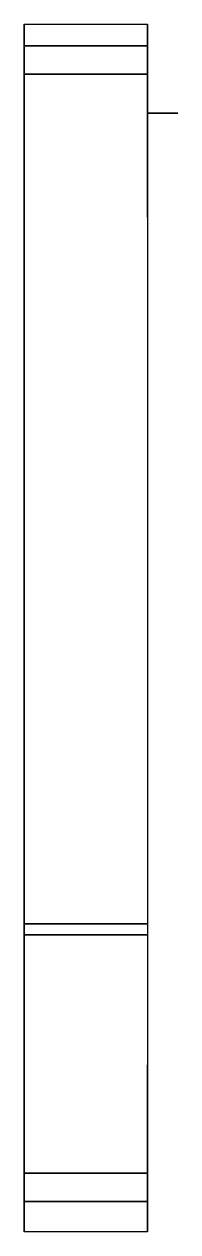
# Model space of a CAD drawing. Extents: x -1.33 to -0.62, y -2.81 to 2.76.
import ezdxf

# ---------------------------------------------------------------- set-up
doc = ezdxf.new("R2010")
doc.units = 0
doc.layers.add('M2', color=6, linetype='CONTINUOUS')

msp = doc.modelspace()

# ---------------------------------------------------------------- linework, layer by layer
at = {"layer": 'M2'}
for points in [[(-1.33, 2.76, 0.98), (-1.33, 2.66, 1.07), (-1.33, 2.53, 1.12), (-1.33, 2.5, 0.83)], [(-1.33, 2.76, 0.98), (-0.76, 2.76, 0.98), (-0.76, 2.66, 1.07), (-1.33, 2.66, 1.07)], [(-0.76, 2.76, 0.98), (-0.76, 2.55, 0.79), (-0.76, 2.53, 1.12), (-0.76, 2.66, 1.07)], [(-1.33, 2.66, 1.07), (-0.76, 2.66, 1.07), (-0.76, 2.53, 1.12), (-1.33, 2.53, 1.12)], [(-1.33, 1.88, 1.08), (-1.33, 2.53, 1.12), (-1.33, -1.39, 1.12), (-1.33, -2.51, 1.08)], [(-1.33, 2.53, 1.12), (-0.76, 2.53, 1.12), (-0.76, -1.39, 1.12), (-1.33, -1.39, 1.12)], [(-1.33, 2.5, 0.83), (-1.33, 2.53, 1.12), (-1.33, 1.88, 1.08), (-1.33, 1.88, 0.99)], [(-0.76, 2.55, 0.79), (-0.76, 1.87, 1.06), (-0.76, 1.87, 1.12), (-0.76, 2.53, 1.12)], [(-0.62, 2.35, 0.97), (-0.62, 2.35, 0.99), (-0.76, 2.35, 0.99), (-0.76, 2.35, 0.9)], [(-0.76, 2.35, 0.9), (-0.76, 2.35, 0.99), (-0.62, 2.35, 0.99), (-0.62, 2.35, 0.97)], [(-1.33, -1.39, 1.12), (-1.33, -1.44, 1.17), (-1.33, -2.54, 1.17), (-1.33, -2.51, 1.08)], [(-1.33, -1.39, 1.12), (-0.76, -1.39, 1.12), (-0.76, -1.44, 1.17), (-1.33, -1.44, 1.17)], [(-1.33, -1.44, 1.17), (-0.76, -1.44, 1.17), (-0.76, -2.54, 1.17), (-1.33, -2.54, 1.17)], [(-0.76, -2.0395, 1.17), (-0.76, -2.62, 0.83), (-0.76, -2.71, 0.85), (-0.76, -2.71, 0.88)], [(-0.76, -2.0395, 1.17), (-0.76, -2.0395, 1.17), (-0.76, -2.71, 0.88), (-0.76, -2.81, 0.88)], [(-0.76, -2.54, 1.17), (-0.76, -2.0395, 1.17), (-0.76, -2.81, 0.88), (-0.76, -2.67, 1.09)], [(-1.33, -2.51, 1.08), (-1.33, -2.54, 1.17), (-1.33, -2.67, 1.09), (-1.33, -2.61, 1.02)], [(-1.33, -2.54, 1.17), (-0.76, -2.54, 1.17), (-0.76, -2.67, 1.09), (-1.33, -2.67, 1.09)], [(-1.33, -2.61, 1.02), (-1.33, -2.67, 1.09), (-1.33, -2.81, 0.88), (-1.33, -2.71, 0.88)], [(-1.33, -2.67, 1.09), (-0.76, -2.67, 1.09), (-0.76, -2.81, 0.88), (-1.33, -2.81, 0.88)], [(-1.33, -2.71, 0.88), (-1.33, -2.81, 0.88), (-1.33, -2.81, 0.85), (-1.33, -2.71, 0.85)], [(-0.76, -2.71, 0.88), (-0.76, -2.71, 0.85), (-0.76, -2.81, 0.85), (-0.76, -2.81, 0.88)]]:
    msp.add_3dface(points, dxfattribs=at)

doc.saveas('drawing.dxf')
